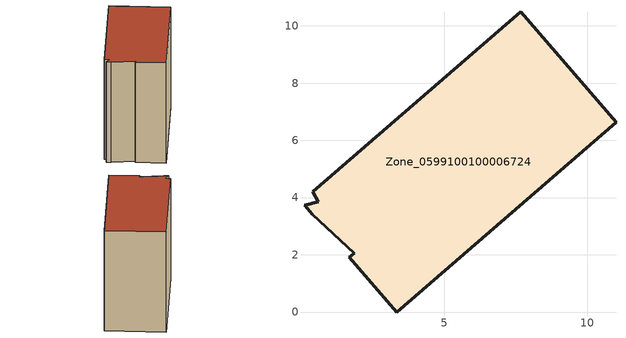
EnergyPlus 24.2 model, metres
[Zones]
Zone_0599100100006724
 floor ground (C_G): 0.12,3.73 0.59,3.85 0.4,4.2 7.67,10.49 11.01,6.63 3.34,0 1.68,1.91 1.85,2.06 0.38,3.42 z2.91
 wall outside (C_F): 3.34,0 11.01,6.63 7.67,10.49 0.4,4.2 0.59,3.85 0.12,3.73 0.38,3.42 1.85,2.06 1.68,1.91 3.34,0 z2.91:12.13
 roof outside (C_R): 0.59,3.85 0.12,3.73 0.38,3.42 1.85,2.06 1.68,1.91 3.34,0 11.01,6.63 7.67,10.49 0.4,4.2 z12.13
[BUILDING]
Pand.0599100100006724: North Axis=0; Terrain=City; Loads Convergence Tolerance Value=0.04; Temperature Convergence Tolerance Value=0.4; Solar Distribution=FullExterior; Maximum Number of Warmup Days=25; Minimum Number of Warmup Days=1
[Site:Location]
Rotterdam.The.Hague.AP_ZH_NLD Design_Conditions: Latitude=51.96; Longitude=4.45; Time Zone=1; Elevation=-4.5
[SITE:GROUNDTEMPERATURE:BUILDINGSURFACE]
18, 18, 18, 18, 18, 18, 18, 18, 18, 18, 18, 18
[MATERIAL] Thermal Absorptance=0.9; Solar Absorptance=0.7; Visible Absorptance=0.7
Name | Roughness | Thickness | Conductivity | Density | Specific Heat
G.TI.2006-2014 | MediumSmooth | 0.15 | 0.06 | 540 | 1210
F.TI.2006-2014 | Rough | 0.3 | 0.12 | 1920 | 840
R.TI.2006-2014 | MediumRough | 0.2 | 0.08 | 1500 | 1000
[CONSTRUCTION]
C_G: G.TI.2006-2014
C_F: F.TI.2006-2014
C_R: R.TI.2006-2014
[ZONE]
Zone_0599100100006724: Type=1; Multiplier=1; Ceiling Height=Autocalculate; Volume=Autocalculate; Floor Area=autocalculate; Part of Total Floor Area=Yes
[ZONEINFILTRATION:DESIGNFLOWRATE]
Infil_Zone_0599100100006724: Zone or ZoneList or Space or SpaceList=Zone_0599100100006724; Schedule=AlwaysOn; Design Flow Rate Calculation Method=Flow/Area; Flow Rate per Floor Area=0.0015; Constant Term Coefficient=1; Temperature Term Coefficient=0; Velocity Term Coefficient=0; Velocity Squared Term Coefficient=0
[HVACTEMPLATE:ZONE:IDEALLOADSAIRSYSTEM]
Zone_0599100100006724: Maximum Heating Supply Air Temperature=50; Minimum Cooling Supply Air Temperature=13; Maximum Heating Supply Air Humidity Ratio=0.0156; Minimum Cooling Supply Air Humidity Ratio=0.0077; Heating Limit=NoLimit; Cooling Limit=NoLimit; Dehumidification Control Type=ConstantSensibleHeatRatio; Cooling Sensible Heat Ratio=0.7; Dehumidification Setpoint=60; Humidification Control Type=None; Humidification Setpoint=30; Outdoor Air Method=None; Outdoor Air Flow Rate per Person=0.00944; Outdoor Air Flow Rate per Zone Floor Area=0; Outdoor Air Flow Rate per Zone=0; Demand Controlled Ventilation Type=None; Outdoor Air Economizer Type=NoEconomizer; Heat Recovery Type=None; Sensible Heat Recovery Effectiveness=0.7; Latent Heat Recovery Effectiveness=0.65
[ZONECONTROL:THERMOSTAT]
ThermostatControl_Zone_0599100100006724: Zone or ZoneList=Zone_0599100100006724; Control Type Schedule=DualSetpointControlType; Control 1=Thermostat_Zone_0599100100006724; Temperature Difference Between Cutout And Setpoint=0
[THERMOSTATSETPOINT:DUALSETPOINT]
Thermostat_Zone_0599100100006724: Heating Setpoint Temperature Schedule=HeatingSetpoint_Zone_0599100100006724; Cooling Setpoint Temperature Schedule=CoolingSetpoint_Zone_0599100100006724
[SCHEDULE:COMPACT]
HeatingSetpoint_Zone_0599100100006724: Through: 12/31, For: AllDays, Until: 24:00, 21
CoolingSetpoint_Zone_0599100100006724: Through: 12/31, For: AllDays, Until: 24:00, 24
DualSetpointControlType: Through: 12/31, For: AllDays, Until: 24:00, 4
AlwaysOn: Through: 12/31, For: AllDays, Until: 24:00, 1
